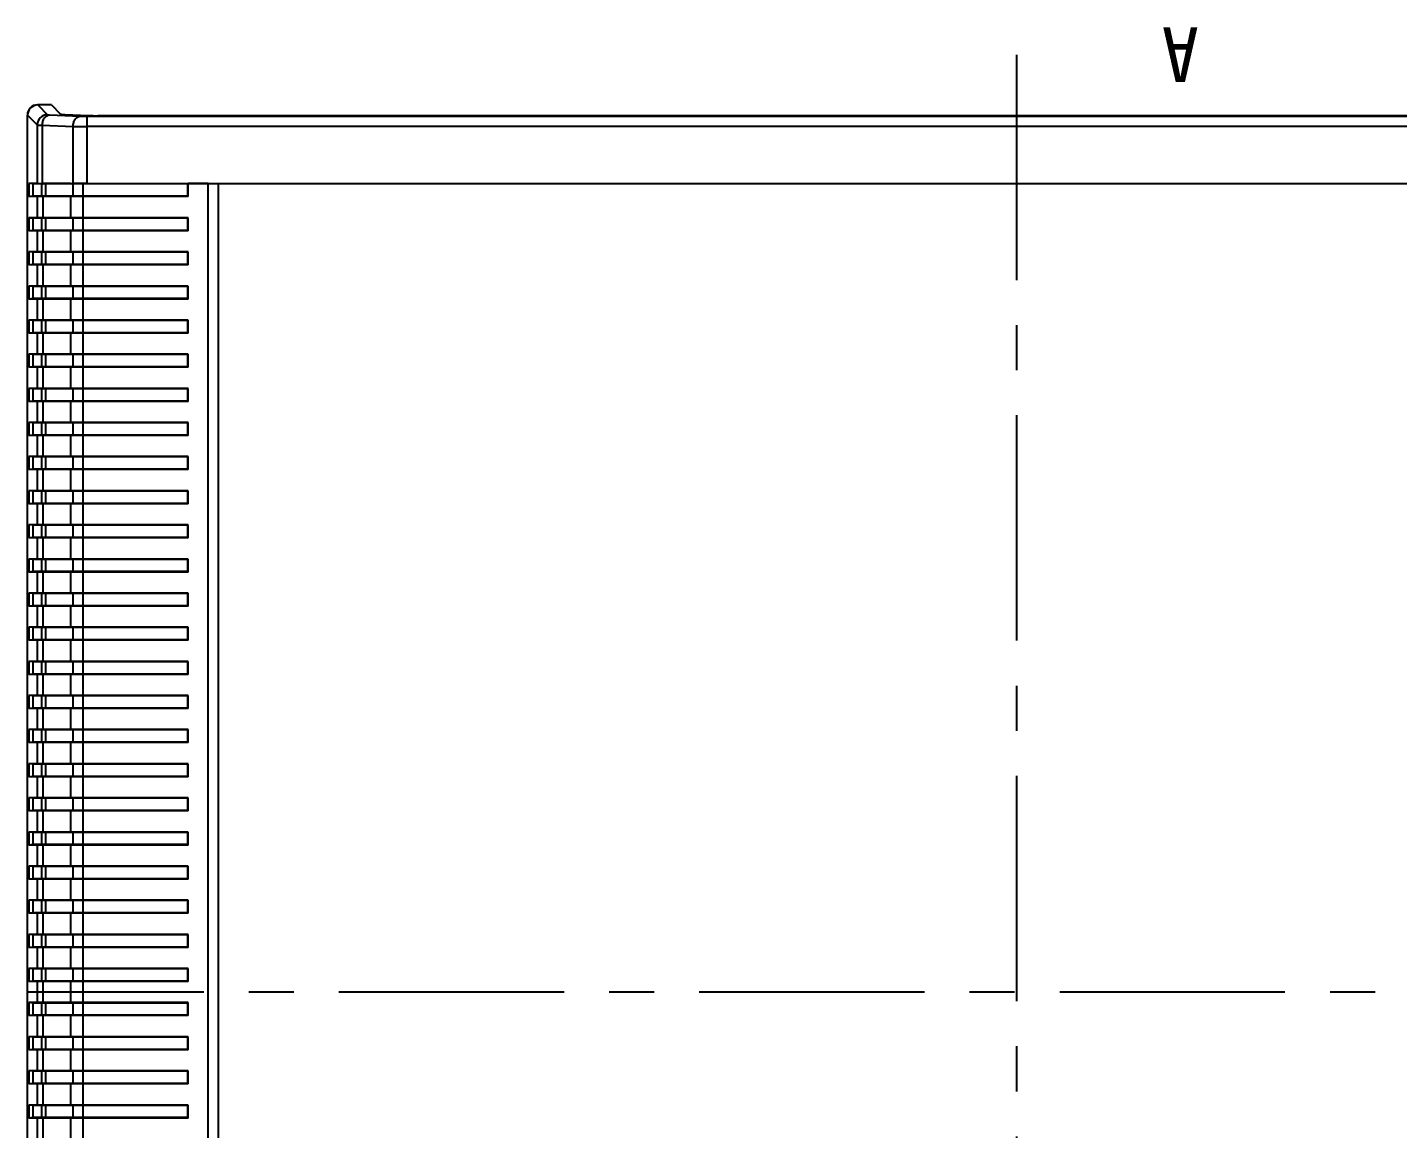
# Model space of a CAD drawing. Header units: millimetres. Extents: x 10368 to 13229, y -13270 to -11269.
# Drawn here: x 11432.6 to 11633.5, y -13098.8 to -12937.4 of the extents above; entities that cross this region are included whole.
import ezdxf
from ezdxf.enums import TextEntityAlignment as Align

# ---------------------------------------------------------------- set-up
doc = ezdxf.new("R2010")
doc.units = ezdxf.units.MM
doc.linetypes.add('CENTER', pattern=[50.8, 31.75, -6.35, 6.35, -6.35])
doc.layers.add('hatch', color=56, linetype='Continuous', lineweight=9)
doc.styles.add('FFS', font='simfang.ttf')

# ---------------------------------------------------------------- blocks, each defined once
blk = doc.blocks.new('u58')
at = {"color": 1, "linetype": 'CENTER', "ltscale": 1.04}
for p, q in [((-502.224, 671.816), (-502.224, 943.226)), ((-647.224, 809.157), (-357.224, 809.157))]:
    blk.add_line(p, q, dxfattribs=at)
at = {"color": 7, "linetype": 'Continuous'}
for p, q in [((-357.246, 937.636), (-357.246, 680.677)), ((-357.224, 937.658), (-357.224, 680.655)), ((-385.224, 927.557), (-385.224, 690.757)), ((-383.724, 927.609), (-383.724, 690.704)), ((-365.33, 690.676), (-365.33, 927.638)), ((-363.532, 827.609), (-363.532, 830.704)), ((-359.474, 827.609), (-359.474, 830.704)), ((-358.675, 827.609), (-358.675, 830.704)), ((-380.777, 827.609), (-380.777, 825.704)), ((-380.777, 827.609), (-380.724, 827.557)), ((-380.777, 827.609), (-359.474, 827.609)), ((-380.724, 827.557), (-380.724, 825.757)), ((-380.724, 827.557), (-358.043, 827.557)), ((-363.532, 827.609), (-363.947, 827.557)), ((-363.947, 827.557), (-363.947, 825.757)), ((-359.474, 827.609), (-359.889, 827.557)), ((-359.889, 825.757), (-359.889, 827.557)), ((-359.474, 827.609), (-358.675, 827.609)), ((-358.675, 827.609), (-359.274, 827.557)), ((-359.274, 825.757), (-359.274, 827.557)), ((-358.675, 827.609), (-357.443, 827.609)), ((-358.043, 827.557), (-357.443, 827.609)), ((-358.043, 825.757), (-358.043, 827.557)), ((-357.443, 825.704), (-357.443, 827.609)), ((-380.724, 825.757), (-380.777, 825.704)), ((-380.777, 825.704), (-359.474, 825.704)), ((-380.724, 825.757), (-358.043, 825.757)), ((-363.947, 825.757), (-363.532, 825.704)), ((-363.532, 822.609), (-363.532, 825.704)), ((-359.889, 825.757), (-359.474, 825.704)), ((-359.474, 822.609), (-359.474, 825.704)), ((-359.474, 825.704), (-358.675, 825.704)), ((-359.274, 825.757), (-358.675, 825.704)), ((-358.675, 822.609), (-358.675, 825.704)), ((-358.675, 825.704), (-357.443, 825.704)), ((-358.043, 825.757), (-357.443, 825.704)), ((-380.777, 822.609), (-380.777, 820.704)), ((-380.777, 822.609), (-380.724, 822.557)), ((-380.777, 822.609), (-359.474, 822.609)), ((-380.724, 822.557), (-380.724, 820.757)), ((-380.724, 822.557), (-358.043, 822.557)), ((-363.532, 822.609), (-363.947, 822.557)), ((-363.947, 822.557), (-363.947, 820.757)), ((-359.474, 822.609), (-359.889, 822.557)), ((-359.889, 820.757), (-359.889, 822.557)), ((-359.474, 822.609), (-358.675, 822.609)), ((-358.675, 822.609), (-359.274, 822.557)), ((-359.274, 820.757), (-359.274, 822.557)), ((-358.675, 822.609), (-357.443, 822.609)), ((-358.043, 822.557), (-357.443, 822.609)), ((-358.043, 820.757), (-358.043, 822.557)), ((-357.443, 820.704), (-357.443, 822.609)), ((-380.724, 820.757), (-380.777, 820.704)), ((-380.777, 820.704), (-359.474, 820.704)), ((-380.724, 820.757), (-358.043, 820.757)), ((-363.947, 820.757), (-363.532, 820.704)), ((-363.532, 817.609), (-363.532, 820.704)), ((-359.889, 820.757), (-359.474, 820.704)), ((-359.474, 817.609), (-359.474, 820.704)), ((-359.474, 820.704), (-358.675, 820.704)), ((-359.274, 820.757), (-358.675, 820.704)), ((-358.675, 817.609), (-358.675, 820.704)), ((-358.675, 820.704), (-357.443, 820.704)), ((-358.043, 820.757), (-357.443, 820.704)), ((-380.777, 817.609), (-380.777, 815.704)), ((-380.777, 817.609), (-380.724, 817.557)), ((-380.777, 817.609), (-359.474, 817.609)), ((-380.724, 817.557), (-380.724, 815.757)), ((-380.724, 817.557), (-358.043, 817.557)), ((-363.532, 817.609), (-363.947, 817.557)), ((-363.947, 817.557), (-363.947, 815.757)), ((-359.474, 817.609), (-359.889, 817.557)), ((-359.889, 815.757), (-359.889, 817.557)), ((-359.474, 817.609), (-358.675, 817.609)), ((-358.675, 817.609), (-359.274, 817.557)), ((-359.274, 815.757), (-359.274, 817.557)), ((-358.675, 817.609), (-357.443, 817.609)), ((-358.043, 817.557), (-357.443, 817.609)), ((-358.043, 815.757), (-358.043, 817.557)), ((-357.443, 815.704), (-357.443, 817.609)), ((-380.724, 815.757), (-380.777, 815.704)), ((-380.777, 815.704), (-359.474, 815.704)), ((-380.724, 815.757), (-358.043, 815.757)), ((-363.947, 815.757), (-363.532, 815.704)), ((-363.532, 812.609), (-363.532, 815.704)), ((-359.889, 815.757), (-359.474, 815.704)), ((-359.474, 812.609), (-359.474, 815.704)), ((-359.474, 815.704), (-358.675, 815.704)), ((-359.274, 815.757), (-358.675, 815.704)), ((-358.675, 812.609), (-358.675, 815.704)), ((-358.675, 815.704), (-357.443, 815.704)), ((-358.043, 815.757), (-357.443, 815.704)), ((-380.777, 812.609), (-380.777, 810.704)), ((-380.777, 812.609), (-380.724, 812.557)), ((-380.777, 812.609), (-359.474, 812.609)), ((-380.724, 812.557), (-380.724, 810.757)), ((-380.724, 812.557), (-358.043, 812.557)), ((-363.532, 812.609), (-363.947, 812.557)), ((-363.947, 812.557), (-363.947, 810.757)), ((-359.474, 812.609), (-359.889, 812.557)), ((-359.889, 810.757), (-359.889, 812.557)), ((-359.474, 812.609), (-358.675, 812.609)), ((-358.675, 812.609), (-359.274, 812.557)), ((-359.274, 810.757), (-359.274, 812.557)), ((-358.675, 812.609), (-357.443, 812.609)), ((-358.043, 812.557), (-357.443, 812.609)), ((-358.043, 810.757), (-358.043, 812.557)), ((-357.443, 810.704), (-357.443, 812.609)), ((-380.724, 810.757), (-380.777, 810.704)), ((-380.777, 810.704), (-359.474, 810.704)), ((-380.724, 810.757), (-358.043, 810.757)), ((-363.947, 810.757), (-363.532, 810.704)), ((-363.532, 807.609), (-363.532, 810.704)), ((-359.889, 810.757), (-359.474, 810.704)), ((-359.474, 807.609), (-359.474, 810.704)), ((-359.474, 810.704), (-358.675, 810.704)), ((-359.274, 810.757), (-358.675, 810.704)), ((-358.675, 807.609), (-358.675, 810.704)), ((-358.675, 810.704), (-357.443, 810.704)), ((-358.043, 810.757), (-357.443, 810.704)), ((-380.777, 807.609), (-380.777, 805.704)), ((-380.777, 807.609), (-380.724, 807.557)), ((-380.777, 807.609), (-359.474, 807.609)), ((-380.724, 807.557), (-380.724, 805.757)), ((-380.724, 807.557), (-358.043, 807.557)), ((-363.532, 807.609), (-363.947, 807.557)), ((-363.947, 807.557), (-363.947, 805.757)), ((-359.474, 807.609), (-359.889, 807.557)), ((-359.889, 805.757), (-359.889, 807.557)), ((-359.474, 807.609), (-358.675, 807.609)), ((-358.675, 807.609), (-359.274, 807.557)), ((-359.274, 805.757), (-359.274, 807.557)), ((-358.675, 807.609), (-357.443, 807.609)), ((-358.043, 807.557), (-357.443, 807.609)), ((-358.043, 805.757), (-358.043, 807.557)), ((-357.443, 805.704), (-357.443, 807.609)), ((-380.724, 805.757), (-380.777, 805.704)), ((-380.777, 805.704), (-359.474, 805.704)), ((-380.724, 805.757), (-358.043, 805.757)), ((-363.947, 805.757), (-363.532, 805.704)), ((-363.532, 802.609), (-363.532, 805.704)), ((-359.889, 805.757), (-359.474, 805.704)), ((-359.474, 802.609), (-359.474, 805.704)), ((-359.474, 805.704), (-358.675, 805.704)), ((-359.274, 805.757), (-358.675, 805.704)), ((-358.675, 802.609), (-358.675, 805.704)), ((-358.675, 805.704), (-357.443, 805.704)), ((-358.043, 805.757), (-357.443, 805.704)), ((-380.777, 802.609), (-380.777, 800.704)), ((-380.777, 802.609), (-380.724, 802.557)), ((-380.777, 802.609), (-359.474, 802.609)), ((-380.724, 802.557), (-380.724, 800.757)), ((-380.724, 802.557), (-358.043, 802.557)), ((-363.532, 802.609), (-363.947, 802.557)), ((-363.947, 802.557), (-363.947, 800.757)), ((-359.474, 802.609), (-359.889, 802.557)), ((-359.889, 800.757), (-359.889, 802.557)), ((-359.474, 802.609), (-358.675, 802.609)), ((-358.675, 802.609), (-359.274, 802.557)), ((-359.274, 800.757), (-359.274, 802.557)), ((-358.675, 802.609), (-357.443, 802.609)), ((-358.043, 802.557), (-357.443, 802.609)), ((-358.043, 800.757), (-358.043, 802.557)), ((-357.443, 800.704), (-357.443, 802.609)), ((-380.724, 800.757), (-380.777, 800.704)), ((-380.777, 800.704), (-359.474, 800.704)), ((-380.724, 800.757), (-358.043, 800.757)), ((-363.947, 800.757), (-363.532, 800.704)), ((-363.532, 797.609), (-363.532, 800.704)), ((-359.889, 800.757), (-359.474, 800.704)), ((-359.474, 797.609), (-359.474, 800.704)), ((-359.474, 800.704), (-358.675, 800.704)), ((-359.274, 800.757), (-358.675, 800.704)), ((-358.675, 797.609), (-358.675, 800.704)), ((-358.675, 800.704), (-357.443, 800.704)), ((-358.043, 800.757), (-357.443, 800.704)), ((-380.777, 797.609), (-380.777, 795.704)), ((-380.777, 797.609), (-380.724, 797.557)), ((-380.777, 797.609), (-359.474, 797.609)), ((-380.724, 797.557), (-380.724, 795.757)), ((-380.724, 797.557), (-358.043, 797.557)), ((-363.532, 797.609), (-363.947, 797.557)), ((-363.947, 797.557), (-363.947, 795.757)), ((-359.474, 797.609), (-359.889, 797.557)), ((-359.889, 795.757), (-359.889, 797.557)), ((-359.474, 797.609), (-358.675, 797.609)), ((-358.675, 797.609), (-359.274, 797.557)), ((-359.274, 795.757), (-359.274, 797.557)), ((-358.675, 797.609), (-357.443, 797.609)), ((-358.043, 797.557), (-357.443, 797.609)), ((-358.043, 795.757), (-358.043, 797.557)), ((-357.443, 795.704), (-357.443, 797.609)), ((-380.724, 795.757), (-380.777, 795.704)), ((-380.777, 795.704), (-359.474, 795.704)), ((-380.724, 795.757), (-358.043, 795.757)), ((-363.947, 795.757), (-363.532, 795.704)), ((-363.532, 792.609), (-363.532, 795.704)), ((-359.889, 795.757), (-359.474, 795.704)), ((-359.474, 792.609), (-359.474, 795.704)), ((-359.474, 795.704), (-358.675, 795.704)), ((-359.274, 795.757), (-358.675, 795.704)), ((-358.675, 792.609), (-358.675, 795.704)), ((-358.675, 795.704), (-357.443, 795.704)), ((-358.043, 795.757), (-357.443, 795.704)), ((-380.777, 792.609), (-380.777, 790.704)), ((-380.777, 792.609), (-380.724, 792.557)), ((-380.777, 792.609), (-359.474, 792.609)), ((-380.724, 792.557), (-380.724, 790.757)), ((-380.724, 792.557), (-358.043, 792.557)), ((-363.532, 792.609), (-363.947, 792.557)), ((-363.947, 792.557), (-363.947, 790.757)), ((-359.474, 792.609), (-359.889, 792.557)), ((-359.889, 790.757), (-359.889, 792.557)), ((-359.474, 792.609), (-358.675, 792.609)), ((-358.675, 792.609), (-359.274, 792.557)), ((-359.274, 790.757), (-359.274, 792.557)), ((-358.675, 792.609), (-357.443, 792.609)), ((-358.043, 792.557), (-357.443, 792.609)), ((-358.043, 790.757), (-358.043, 792.557)), ((-357.443, 790.704), (-357.443, 792.609)), ((-380.724, 790.757), (-380.777, 790.704)), ((-380.777, 790.704), (-359.474, 790.704)), ((-380.724, 790.757), (-358.043, 790.757)), ((-363.947, 790.757), (-363.532, 790.704)), ((-363.532, 787.609), (-363.532, 790.704)), ((-359.889, 790.757), (-359.474, 790.704)), ((-359.474, 787.609), (-359.474, 790.704)), ((-359.474, 790.704), (-358.675, 790.704)), ((-359.274, 790.757), (-358.675, 790.704)), ((-358.675, 787.609), (-358.675, 790.704)), ((-358.675, 790.704), (-357.443, 790.704)), ((-358.043, 790.757), (-357.443, 790.704)), ((-380.777, 787.609), (-380.777, 785.704)), ((-380.777, 787.609), (-380.724, 787.557)), ((-380.777, 787.609), (-359.474, 787.609)), ((-380.724, 787.557), (-380.724, 785.757)), ((-380.724, 787.557), (-358.043, 787.557)), ((-363.532, 787.609), (-363.947, 787.557)), ((-363.947, 787.557), (-363.947, 785.757)), ((-359.474, 787.609), (-359.889, 787.557)), ((-359.889, 785.757), (-359.889, 787.557)), ((-359.474, 787.609), (-358.675, 787.609)), ((-358.675, 787.609), (-359.274, 787.557)), ((-359.274, 785.757), (-359.274, 787.557)), ((-358.675, 787.609), (-357.443, 787.609)), ((-358.043, 787.557), (-357.443, 787.609)), ((-358.043, 785.757), (-358.043, 787.557)), ((-357.443, 785.704), (-357.443, 787.609)), ((-380.724, 785.757), (-380.777, 785.704)), ((-380.777, 785.704), (-359.474, 785.704)), ((-380.724, 785.757), (-358.043, 785.757)), ((-363.947, 785.757), (-363.532, 785.704)), ((-363.532, 782.609), (-363.532, 785.704)), ((-359.889, 785.757), (-359.474, 785.704)), ((-359.474, 782.609), (-359.474, 785.704)), ((-359.474, 785.704), (-358.675, 785.704)), ((-359.274, 785.757), (-358.675, 785.704)), ((-358.675, 782.609), (-358.675, 785.704)), ((-358.675, 785.704), (-357.443, 785.704)), ((-358.043, 785.757), (-357.443, 785.704)), ((-380.777, 782.609), (-380.777, 780.704)), ((-380.777, 782.609), (-380.724, 782.557)), ((-380.777, 782.609), (-359.474, 782.609)), ((-380.724, 782.557), (-380.724, 780.757)), ((-380.724, 782.557), (-358.043, 782.557)), ((-363.532, 782.609), (-363.947, 782.557)), ((-363.947, 782.557), (-363.947, 780.757)), ((-359.474, 782.609), (-359.889, 782.557)), ((-359.889, 780.757), (-359.889, 782.557)), ((-359.474, 782.609), (-358.675, 782.609)), ((-358.675, 782.609), (-359.274, 782.557)), ((-359.274, 780.757), (-359.274, 782.557)), ((-358.675, 782.609), (-357.443, 782.609)), ((-358.043, 782.557), (-357.443, 782.609)), ((-358.043, 780.757), (-358.043, 782.557)), ((-357.443, 780.704), (-357.443, 782.609)), ((-380.724, 780.757), (-380.777, 780.704)), ((-380.777, 780.704), (-359.474, 780.704)), ((-380.724, 780.757), (-358.043, 780.757)), ((-363.947, 780.757), (-363.532, 780.704)), ((-363.532, 777.609), (-363.532, 780.704)), ((-359.889, 780.757), (-359.474, 780.704)), ((-359.474, 777.609), (-359.474, 780.704)), ((-359.474, 780.704), (-358.675, 780.704)), ((-359.274, 780.757), (-358.675, 780.704)), ((-358.675, 777.609), (-358.675, 780.704)), ((-358.675, 780.704), (-357.443, 780.704)), ((-358.043, 780.757), (-357.443, 780.704)), ((-380.777, 777.609), (-380.777, 775.704)), ((-380.777, 777.609), (-380.724, 777.557)), ((-380.777, 777.609), (-359.474, 777.609)), ((-380.724, 777.557), (-380.724, 775.757)), ((-380.724, 777.557), (-358.043, 777.557)), ((-363.532, 777.609), (-363.947, 777.557)), ((-363.947, 777.557), (-363.947, 775.757)), ((-359.474, 777.609), (-359.889, 777.557)), ((-359.889, 775.757), (-359.889, 777.557)), ((-359.474, 777.609), (-358.675, 777.609)), ((-358.675, 777.609), (-359.274, 777.557)), ((-359.274, 775.757), (-359.274, 777.557)), ((-358.675, 777.609), (-357.443, 777.609)), ((-358.043, 777.557), (-357.443, 777.609)), ((-358.043, 775.757), (-358.043, 777.557)), ((-357.443, 775.704), (-357.443, 777.609)), ((-380.724, 775.757), (-380.777, 775.704)), ((-380.777, 775.704), (-359.474, 775.704)), ((-380.724, 775.757), (-358.043, 775.757)), ((-363.947, 775.757), (-363.532, 775.704)), ((-363.532, 772.609), (-363.532, 775.704)), ((-359.889, 775.757), (-359.474, 775.704)), ((-359.474, 772.609), (-359.474, 775.704)), ((-359.474, 775.704), (-358.675, 775.704)), ((-359.274, 775.757), (-358.675, 775.704)), ((-358.675, 772.609), (-358.675, 775.704)), ((-358.675, 775.704), (-357.443, 775.704)), ((-358.043, 775.757), (-357.443, 775.704)), ((-380.777, 772.609), (-380.777, 770.704)), ((-380.777, 772.609), (-380.724, 772.557)), ((-380.777, 772.609), (-359.474, 772.609)), ((-380.724, 772.557), (-380.724, 770.757)), ((-380.724, 772.557), (-358.043, 772.557)), ((-363.532, 772.609), (-363.947, 772.557)), ((-363.947, 772.557), (-363.947, 770.757)), ((-359.474, 772.609), (-359.889, 772.557)), ((-359.889, 770.757), (-359.889, 772.557)), ((-359.474, 772.609), (-358.675, 772.609)), ((-358.675, 772.609), (-359.274, 772.557)), ((-359.274, 770.757), (-359.274, 772.557)), ((-358.675, 772.609), (-357.443, 772.609)), ((-358.043, 772.557), (-357.443, 772.609)), ((-358.043, 770.757), (-358.043, 772.557)), ((-357.443, 770.704), (-357.443, 772.609)), ((-380.724, 770.757), (-380.777, 770.704)), ((-380.777, 770.704), (-359.474, 770.704)), ((-380.724, 770.757), (-358.043, 770.757)), ((-363.947, 770.757), (-363.532, 770.704)), ((-363.532, 767.609), (-363.532, 770.704)), ((-359.889, 770.757), (-359.474, 770.704)), ((-359.474, 767.609), (-359.474, 770.704)), ((-359.474, 770.704), (-358.675, 770.704)), ((-359.274, 770.757), (-358.675, 770.704)), ((-358.675, 767.609), (-358.675, 770.704)), ((-358.675, 770.704), (-357.443, 770.704)), ((-358.043, 770.757), (-357.443, 770.704)), ((-380.777, 767.609), (-380.777, 765.704)), ((-380.777, 767.609), (-380.724, 767.557)), ((-380.777, 767.609), (-359.474, 767.609)), ((-380.724, 767.557), (-380.724, 765.757)), ((-380.724, 767.557), (-358.043, 767.557)), ((-363.532, 767.609), (-363.947, 767.557)), ((-363.947, 767.557), (-363.947, 765.757)), ((-359.474, 767.609), (-359.889, 767.557)), ((-359.889, 765.757), (-359.889, 767.557)), ((-359.474, 767.609), (-358.675, 767.609)), ((-358.675, 767.609), (-359.274, 767.557)), ((-359.274, 765.757), (-359.274, 767.557)), ((-358.675, 767.609), (-357.443, 767.609)), ((-358.043, 767.557), (-357.443, 767.609)), ((-358.043, 765.757), (-358.043, 767.557)), ((-357.443, 765.704), (-357.443, 767.609)), ((-380.724, 765.757), (-380.777, 765.704)), ((-380.777, 765.704), (-359.474, 765.704)), ((-380.724, 765.757), (-358.043, 765.757)), ((-363.947, 765.757), (-363.532, 765.704)), ((-363.532, 762.609), (-363.532, 765.704)), ((-359.889, 765.757), (-359.474, 765.704)), ((-359.474, 762.609), (-359.474, 765.704)), ((-359.474, 765.704), (-358.675, 765.704)), ((-359.274, 765.757), (-358.675, 765.704)), ((-358.675, 762.609), (-358.675, 765.704)), ((-358.675, 765.704), (-357.443, 765.704)), ((-358.043, 765.757), (-357.443, 765.704)), ((-380.777, 762.609), (-380.777, 760.704)), ((-380.777, 762.609), (-380.724, 762.557)), ((-380.777, 762.609), (-359.474, 762.609)), ((-380.724, 762.557), (-380.724, 760.757)), ((-380.724, 762.557), (-358.043, 762.557)), ((-363.532, 762.609), (-363.947, 762.557)), ((-363.947, 762.557), (-363.947, 760.757)), ((-359.474, 762.609), (-359.889, 762.557)), ((-359.889, 760.757), (-359.889, 762.557)), ((-359.474, 762.609), (-358.675, 762.609)), ((-358.675, 762.609), (-359.274, 762.557)), ((-359.274, 760.757), (-359.274, 762.557)), ((-358.675, 762.609), (-357.443, 762.609)), ((-358.043, 762.557), (-357.443, 762.609)), ((-358.043, 760.757), (-358.043, 762.557)), ((-357.443, 760.704), (-357.443, 762.609)), ((-380.724, 760.757), (-380.777, 760.704)), ((-380.777, 760.704), (-359.474, 760.704)), ((-380.724, 760.757), (-358.043, 760.757)), ((-363.947, 760.757), (-363.532, 760.704)), ((-363.532, 757.609), (-363.532, 760.704)), ((-359.889, 760.757), (-359.474, 760.704)), ((-359.474, 757.609), (-359.474, 760.704)), ((-359.474, 760.704), (-358.675, 760.704)), ((-359.274, 760.757), (-358.675, 760.704)), ((-358.675, 757.609), (-358.675, 760.704)), ((-358.675, 760.704), (-357.443, 760.704)), ((-358.043, 760.757), (-357.443, 760.704)), ((-380.777, 757.609), (-380.777, 755.704)), ((-380.777, 757.609), (-380.724, 757.557)), ((-380.777, 757.609), (-359.474, 757.609)), ((-380.724, 757.557), (-380.724, 755.757)), ((-380.724, 757.557), (-358.043, 757.557)), ((-363.532, 757.609), (-363.947, 757.557)), ((-363.947, 757.557), (-363.947, 755.757)), ((-359.474, 757.609), (-359.889, 757.557)), ((-359.889, 755.757), (-359.889, 757.557)), ((-359.474, 757.609), (-358.675, 757.609)), ((-358.675, 757.609), (-359.274, 757.557)), ((-359.274, 755.757), (-359.274, 757.557)), ((-358.675, 757.609), (-357.443, 757.609)), ((-358.043, 757.557), (-357.443, 757.609)), ((-358.043, 755.757), (-358.043, 757.557)), ((-357.443, 755.704), (-357.443, 757.609)), ((-380.724, 755.757), (-380.777, 755.704)), ((-380.777, 755.704), (-359.474, 755.704)), ((-380.724, 755.757), (-358.043, 755.757)), ((-363.947, 755.757), (-363.532, 755.704)), ((-363.532, 752.609), (-363.532, 755.704)), ((-359.889, 755.757), (-359.474, 755.704)), ((-359.474, 752.609), (-359.474, 755.704)), ((-359.474, 755.704), (-358.675, 755.704)), ((-359.274, 755.757), (-358.675, 755.704)), ((-358.675, 752.609), (-358.675, 755.704)), ((-358.675, 755.704), (-357.443, 755.704)), ((-358.043, 755.757), (-357.443, 755.704)), ((-380.777, 752.609), (-380.777, 750.704)), ((-380.777, 752.609), (-380.724, 752.557)), ((-380.777, 752.609), (-359.474, 752.609)), ((-380.724, 752.557), (-380.724, 750.757)), ((-380.724, 752.557), (-358.043, 752.557)), ((-363.532, 752.609), (-363.947, 752.557)), ((-363.947, 752.557), (-363.947, 750.757)), ((-359.474, 752.609), (-359.889, 752.557)), ((-359.889, 750.757), (-359.889, 752.557)), ((-359.474, 752.609), (-358.675, 752.609)), ((-358.675, 752.609), (-359.274, 752.557)), ((-359.274, 750.757), (-359.274, 752.557)), ((-358.675, 752.609), (-357.443, 752.609)), ((-358.043, 752.557), (-357.443, 752.609)), ((-358.043, 750.757), (-358.043, 752.557)), ((-357.443, 750.704), (-357.443, 752.609)), ((-380.724, 750.757), (-380.777, 750.704)), ((-380.777, 750.704), (-359.474, 750.704)), ((-380.724, 750.757), (-358.043, 750.757)), ((-363.947, 750.757), (-363.532, 750.704)), ((-363.532, 747.609), (-363.532, 750.704)), ((-359.889, 750.757), (-359.474, 750.704)), ((-359.474, 747.609), (-359.474, 750.704)), ((-359.474, 750.704), (-358.675, 750.704)), ((-359.274, 750.757), (-358.675, 750.704)), ((-358.675, 747.609), (-358.675, 750.704)), ((-358.675, 750.704), (-357.443, 750.704)), ((-358.043, 750.757), (-357.443, 750.704)), ((-380.777, 747.609), (-380.777, 745.704)), ((-380.777, 747.609), (-380.724, 747.557)), ((-380.777, 747.609), (-359.474, 747.609)), ((-380.724, 747.557), (-380.724, 745.757)), ((-380.724, 747.557), (-358.043, 747.557)), ((-363.532, 747.609), (-363.947, 747.557)), ((-363.947, 747.557), (-363.947, 745.757)), ((-359.474, 747.609), (-359.889, 747.557)), ((-359.889, 745.757), (-359.889, 747.557)), ((-359.474, 747.609), (-358.675, 747.609)), ((-358.675, 747.609), (-359.274, 747.557)), ((-359.274, 745.757), (-359.274, 747.557)), ((-358.675, 747.609), (-357.443, 747.609)), ((-358.043, 747.557), (-357.443, 747.609)), ((-358.043, 745.757), (-358.043, 747.557)), ((-357.443, 745.704), (-357.443, 747.609)), ((-380.724, 745.757), (-380.777, 745.704)), ((-380.777, 745.704), (-359.474, 745.704)), ((-380.724, 745.757), (-358.043, 745.757)), ((-363.947, 745.757), (-363.532, 745.704)), ((-363.532, 742.609), (-363.532, 745.704)), ((-359.889, 745.757), (-359.474, 745.704)), ((-359.474, 742.609), (-359.474, 745.704)), ((-359.474, 745.704), (-358.675, 745.704)), ((-359.274, 745.757), (-358.675, 745.704)), ((-358.675, 742.609), (-358.675, 745.704)), ((-358.675, 745.704), (-357.443, 745.704)), ((-358.043, 745.757), (-357.443, 745.704)), ((-380.777, 742.609), (-380.777, 740.704)), ((-380.777, 742.609), (-380.724, 742.557)), ((-380.777, 742.609), (-359.474, 742.609)), ((-380.724, 742.557), (-380.724, 740.757)), ((-380.724, 742.557), (-358.043, 742.557)), ((-363.532, 742.609), (-363.947, 742.557)), ((-363.947, 742.557), (-363.947, 740.757)), ((-359.474, 742.609), (-359.889, 742.557)), ((-359.889, 740.757), (-359.889, 742.557)), ((-359.474, 742.609), (-358.675, 742.609)), ((-358.675, 742.609), (-359.274, 742.557)), ((-359.274, 740.757), (-359.274, 742.557)), ((-358.675, 742.609), (-357.443, 742.609)), ((-358.043, 742.557), (-357.443, 742.609)), ((-358.043, 740.757), (-358.043, 742.557)), ((-357.443, 740.704), (-357.443, 742.609)), ((-380.724, 740.757), (-380.777, 740.704)), ((-380.777, 740.704), (-359.474, 740.704)), ((-380.724, 740.757), (-358.043, 740.757)), ((-363.947, 740.757), (-363.532, 740.704)), ((-363.532, 737.609), (-363.532, 740.704)), ((-359.889, 740.757), (-359.474, 740.704)), ((-359.474, 737.609), (-359.474, 740.704)), ((-359.474, 740.704), (-358.675, 740.704)), ((-359.274, 740.757), (-358.675, 740.704)), ((-358.675, 737.609), (-358.675, 740.704)), ((-358.675, 740.704), (-357.443, 740.704)), ((-358.043, 740.757), (-357.443, 740.704)), ((-380.777, 737.609), (-380.777, 735.704)), ((-380.777, 737.609), (-380.724, 737.557)), ((-380.777, 737.609), (-359.474, 737.609)), ((-380.724, 737.557), (-380.724, 735.757)), ((-380.724, 737.557), (-358.043, 737.557)), ((-363.532, 737.609), (-363.947, 737.557)), ((-363.947, 737.557), (-363.947, 735.757)), ((-359.474, 737.609), (-359.889, 737.557)), ((-359.889, 735.757), (-359.889, 737.557)), ((-359.474, 737.609), (-358.675, 737.609)), ((-358.675, 737.609), (-359.274, 737.557)), ((-359.274, 735.757), (-359.274, 737.557)), ((-358.675, 737.609), (-357.443, 737.609)), ((-358.043, 737.557), (-357.443, 737.609)), ((-358.043, 735.757), (-358.043, 737.557)), ((-357.443, 735.704), (-357.443, 737.609)), ((-380.724, 735.757), (-380.777, 735.704)), ((-380.777, 735.704), (-359.474, 735.704)), ((-380.724, 735.757), (-358.043, 735.757)), ((-363.947, 735.757), (-363.532, 735.704)), ((-363.532, 732.609), (-363.532, 735.704)), ((-359.889, 735.757), (-359.474, 735.704)), ((-359.474, 732.609), (-359.474, 735.704)), ((-359.474, 735.704), (-358.675, 735.704)), ((-359.274, 735.757), (-358.675, 735.704)), ((-358.675, 732.609), (-358.675, 735.704)), ((-358.675, 735.704), (-357.443, 735.704)), ((-358.043, 735.757), (-357.443, 735.704)), ((-380.777, 732.609), (-380.777, 730.704)), ((-380.777, 732.609), (-380.724, 732.557)), ((-380.777, 732.609), (-359.474, 732.609)), ((-380.724, 732.557), (-380.724, 730.757)), ((-380.724, 732.557), (-358.043, 732.557)), ((-363.532, 732.609), (-363.947, 732.557)), ((-363.947, 732.557), (-363.947, 730.757)), ((-359.474, 732.609), (-359.889, 732.557)), ((-359.889, 730.757), (-359.889, 732.557)), ((-359.474, 732.609), (-358.675, 732.609)), ((-358.675, 732.609), (-359.274, 732.557)), ((-359.274, 730.757), (-359.274, 732.557)), ((-358.675, 732.609), (-357.443, 732.609)), ((-358.043, 732.557), (-357.443, 732.609)), ((-358.043, 730.757), (-358.043, 732.557)), ((-357.443, 730.704), (-357.443, 732.609)), ((-380.724, 730.757), (-380.777, 730.704)), ((-380.777, 730.704), (-359.474, 730.704)), ((-380.724, 730.757), (-358.043, 730.757)), ((-363.947, 730.757), (-363.532, 730.704)), ((-363.532, 727.609), (-363.532, 730.704)), ((-359.889, 730.757), (-359.474, 730.704)), ((-359.474, 727.609), (-359.474, 730.704)), ((-359.474, 730.704), (-358.675, 730.704)), ((-359.274, 730.757), (-358.675, 730.704)), ((-358.675, 727.609), (-358.675, 730.704)), ((-358.675, 730.704), (-357.443, 730.704)), ((-358.043, 730.757), (-357.443, 730.704)), ((-380.777, 727.609), (-380.777, 725.704)), ((-380.777, 727.609), (-380.724, 727.557)), ((-380.777, 727.609), (-359.474, 727.609)), ((-380.724, 727.557), (-380.724, 725.757)), ((-380.724, 727.557), (-358.043, 727.557)), ((-363.532, 727.609), (-363.947, 727.557)), ((-363.947, 727.557), (-363.947, 725.757)), ((-359.474, 727.609), (-359.889, 727.557)), ((-359.889, 725.757), (-359.889, 727.557)), ((-359.474, 727.609), (-358.675, 727.609)), ((-358.675, 727.609), (-359.274, 727.557)), ((-359.274, 725.757), (-359.274, 727.557)), ((-358.675, 727.609), (-357.443, 727.609)), ((-358.043, 727.557), (-357.443, 727.609)), ((-358.043, 725.757), (-358.043, 727.557)), ((-357.443, 725.704), (-357.443, 727.609)), ((-380.724, 725.757), (-380.777, 725.704)), ((-380.777, 725.704), (-359.474, 725.704)), ((-380.724, 725.757), (-358.043, 725.757)), ((-363.947, 725.757), (-363.532, 725.704)), ((-363.532, 722.609), (-363.532, 725.704)), ((-359.889, 725.757), (-359.474, 725.704)), ((-359.474, 722.609), (-359.474, 725.704)), ((-359.474, 725.704), (-358.675, 725.704)), ((-359.274, 725.757), (-358.675, 725.704)), ((-358.675, 722.609), (-358.675, 725.704)), ((-358.675, 725.704), (-357.443, 725.704)), ((-358.043, 725.757), (-357.443, 725.704)), ((-380.777, 722.609), (-380.777, 720.704)), ((-380.777, 722.609), (-380.724, 722.557)), ((-380.777, 722.609), (-359.474, 722.609)), ((-380.724, 722.557), (-380.724, 720.757)), ((-380.724, 722.557), (-358.043, 722.557)), ((-363.532, 722.609), (-363.947, 722.557)), ((-363.947, 722.557), (-363.947, 720.757)), ((-359.474, 722.609), (-359.889, 722.557)), ((-359.889, 720.757), (-359.889, 722.557)), ((-359.474, 722.609), (-358.675, 722.609)), ((-358.675, 722.609), (-359.274, 722.557)), ((-359.274, 720.757), (-359.274, 722.557)), ((-358.675, 722.609), (-357.443, 722.609)), ((-358.043, 722.557), (-357.443, 722.609)), ((-358.043, 720.757), (-358.043, 722.557)), ((-357.443, 720.704), (-357.443, 722.609)), ((-380.724, 720.757), (-380.777, 720.704)), ((-380.777, 720.704), (-359.474, 720.704)), ((-380.724, 720.757), (-358.043, 720.757)), ((-363.947, 720.757), (-363.532, 720.704)), ((-363.532, 717.609), (-363.532, 720.704)), ((-359.889, 720.757), (-359.474, 720.704)), ((-359.474, 717.609), (-359.474, 720.704)), ((-359.474, 720.704), (-358.675, 720.704)), ((-359.274, 720.757), (-358.675, 720.704)), ((-358.675, 717.609), (-358.675, 720.704)), ((-358.675, 720.704), (-357.443, 720.704)), ((-358.043, 720.757), (-357.443, 720.704)), ((-380.777, 717.609), (-380.777, 715.704)), ((-380.777, 717.609), (-380.724, 717.557)), ((-380.777, 717.609), (-359.474, 717.609)), ((-380.724, 717.557), (-380.724, 715.757)), ((-380.724, 717.557), (-358.043, 717.557)), ((-363.532, 717.609), (-363.947, 717.557)), ((-363.947, 717.557), (-363.947, 715.757)), ((-359.474, 717.609), (-359.889, 717.557)), ((-359.889, 715.757), (-359.889, 717.557)), ((-359.474, 717.609), (-358.675, 717.609)), ((-358.675, 717.609), (-359.274, 717.557)), ((-359.274, 715.757), (-359.274, 717.557)), ((-358.675, 717.609), (-357.443, 717.609)), ((-358.043, 717.557), (-357.443, 717.609)), ((-358.043, 715.757), (-358.043, 717.557)), ((-357.443, 715.704), (-357.443, 717.609)), ((-380.724, 715.757), (-380.777, 715.704)), ((-380.777, 715.704), (-359.474, 715.704)), ((-380.724, 715.757), (-358.043, 715.757)), ((-363.947, 715.757), (-363.532, 715.704)), ((-363.532, 712.609), (-363.532, 715.704)), ((-359.889, 715.757), (-359.474, 715.704)), ((-359.474, 712.609), (-359.474, 715.704)), ((-359.474, 715.704), (-358.675, 715.704)), ((-359.274, 715.757), (-358.675, 715.704)), ((-358.675, 712.609), (-358.675, 715.704)), ((-358.675, 715.704), (-357.443, 715.704)), ((-358.043, 715.757), (-357.443, 715.704)), ((-380.777, 712.609), (-380.777, 710.704)), ((-380.777, 712.609), (-380.724, 712.557)), ((-380.777, 712.609), (-359.474, 712.609)), ((-380.724, 712.557), (-380.724, 710.757)), ((-380.724, 712.557), (-358.043, 712.557)), ((-363.532, 712.609), (-363.947, 712.557)), ((-363.947, 712.557), (-363.947, 710.757)), ((-359.474, 712.609), (-359.889, 712.557)), ((-359.889, 710.757), (-359.889, 712.557)), ((-359.474, 712.609), (-358.675, 712.609)), ((-358.675, 712.609), (-359.274, 712.557)), ((-359.274, 710.757), (-359.274, 712.557)), ((-358.675, 712.609), (-357.443, 712.609)), ((-358.043, 712.557), (-357.443, 712.609)), ((-358.043, 710.757), (-358.043, 712.557)), ((-357.443, 710.704), (-357.443, 712.609)), ((-380.724, 710.757), (-380.777, 710.704)), ((-380.777, 710.704), (-359.474, 710.704)), ((-380.724, 710.757), (-358.043, 710.757)), ((-363.947, 710.757), (-363.532, 710.704)), ((-363.532, 707.609), (-363.532, 710.704)), ((-359.889, 710.757), (-359.474, 710.704)), ((-359.474, 707.609), (-359.474, 710.704)), ((-359.474, 710.704), (-358.675, 710.704)), ((-359.274, 710.757), (-358.675, 710.704)), ((-358.675, 707.609), (-358.675, 710.704)), ((-358.675, 710.704), (-357.443, 710.704)), ((-358.043, 710.757), (-357.443, 710.704)), ((-380.777, 707.609), (-380.777, 705.704)), ((-380.777, 707.609), (-380.724, 707.557)), ((-380.777, 707.609), (-359.474, 707.609)), ((-380.724, 707.557), (-380.724, 705.757)), ((-380.724, 707.557), (-358.043, 707.557)), ((-363.532, 707.609), (-363.947, 707.557)), ((-363.947, 707.557), (-363.947, 705.757)), ((-359.474, 707.609), (-359.889, 707.557)), ((-359.889, 705.757), (-359.889, 707.557)), ((-359.474, 707.609), (-358.675, 707.609)), ((-358.675, 707.609), (-359.274, 707.557)), ((-359.274, 705.757), (-359.274, 707.557)), ((-358.675, 707.609), (-357.443, 707.609)), ((-358.043, 707.557), (-357.443, 707.609)), ((-358.043, 705.757), (-358.043, 707.557)), ((-357.443, 705.704), (-357.443, 707.609)), ((-380.724, 705.757), (-380.777, 705.704)), ((-380.777, 705.704), (-359.474, 705.704)), ((-380.724, 705.757), (-358.043, 705.757)), ((-363.947, 705.757), (-363.532, 705.704)), ((-363.532, 702.609), (-363.532, 705.704)), ((-359.889, 705.757), (-359.474, 705.704)), ((-359.474, 702.609), (-359.474, 705.704)), ((-359.474, 705.704), (-358.675, 705.704)), ((-359.274, 705.757), (-358.675, 705.704)), ((-358.675, 702.609), (-358.675, 705.704)), ((-358.675, 705.704), (-357.443, 705.704)), ((-358.043, 705.757), (-357.443, 705.704)), ((-380.777, 702.609), (-380.777, 700.704)), ((-380.777, 702.609), (-380.724, 702.557)), ((-380.777, 702.609), (-359.474, 702.609)), ((-380.724, 702.557), (-380.724, 700.757)), ((-380.724, 702.557), (-358.043, 702.557)), ((-363.532, 702.609), (-363.947, 702.557)), ((-363.947, 702.557), (-363.947, 700.757)), ((-359.474, 702.609), (-359.889, 702.557)), ((-359.889, 700.757), (-359.889, 702.557)), ((-359.474, 702.609), (-358.675, 702.609)), ((-358.675, 702.609), (-359.274, 702.557)), ((-359.274, 700.757), (-359.274, 702.557)), ((-358.675, 702.609), (-357.443, 702.609)), ((-358.043, 702.557), (-357.443, 702.609)), ((-358.043, 700.757), (-358.043, 702.557)), ((-357.443, 700.704), (-357.443, 702.609)), ((-380.724, 700.757), (-380.777, 700.704)), ((-380.777, 700.704), (-359.474, 700.704)), ((-380.724, 700.757), (-358.043, 700.757)), ((-363.947, 700.757), (-363.532, 700.704)), ((-363.532, 697.609), (-363.532, 700.704)), ((-359.889, 700.757), (-359.474, 700.704)), ((-359.474, 697.609), (-359.474, 700.704)), ((-359.474, 700.704), (-358.675, 700.704)), ((-359.274, 700.757), (-358.675, 700.704)), ((-358.675, 697.609), (-358.675, 700.704)), ((-358.675, 700.704), (-357.443, 700.704)), ((-358.043, 700.757), (-357.443, 700.704)), ((-380.777, 697.609), (-380.777, 695.704)), ((-380.777, 697.609), (-380.724, 697.557)), ((-380.777, 697.609), (-359.474, 697.609)), ((-380.724, 697.557), (-380.724, 695.757)), ((-380.724, 697.557), (-358.043, 697.557)), ((-363.532, 697.609), (-363.947, 697.557)), ((-363.947, 697.557), (-363.947, 695.757)), ((-359.474, 697.609), (-359.889, 697.557)), ((-359.889, 695.757), (-359.889, 697.557)), ((-359.474, 697.609), (-358.675, 697.609)), ((-358.675, 697.609), (-359.274, 697.557)), ((-359.274, 695.757), (-359.274, 697.557)), ((-358.675, 697.609), (-357.443, 697.609)), ((-358.043, 697.557), (-357.443, 697.609)), ((-358.043, 695.757), (-358.043, 697.557)), ((-357.443, 695.704), (-357.443, 697.609)), ((-380.724, 695.757), (-380.777, 695.704)), ((-380.777, 695.704), (-359.474, 695.704)), ((-380.724, 695.757), (-358.043, 695.757)), ((-363.947, 695.757), (-363.532, 695.704)), ((-363.532, 692.609), (-363.532, 695.704)), ((-359.889, 695.757), (-359.474, 695.704)), ((-359.474, 692.609), (-359.474, 695.704)), ((-359.474, 695.704), (-358.675, 695.704)), ((-359.274, 695.757), (-358.675, 695.704)), ((-358.675, 692.609), (-358.675, 695.704)), ((-358.675, 695.704), (-357.443, 695.704)), ((-357.443, 695.704), (-358.043, 695.757)), ((-380.777, 692.609), (-380.777, 690.704)), ((-380.777, 692.609), (-380.724, 692.557)), ((-380.777, 692.609), (-359.474, 692.609)), ((-380.724, 692.557), (-380.724, 690.757)), ((-380.724, 692.557), (-358.043, 692.557)), ((-363.532, 692.609), (-363.947, 692.557)), ((-363.947, 692.557), (-363.947, 690.757)), ((-359.474, 692.609), (-359.889, 692.557)), ((-359.889, 690.757), (-359.889, 692.557)), ((-359.474, 692.609), (-358.675, 692.609)), ((-358.675, 692.609), (-359.274, 692.557)), ((-359.274, 690.757), (-359.274, 692.557)), ((-358.675, 692.609), (-357.443, 692.609)), ((-357.443, 692.609), (-358.043, 692.557)), ((-358.043, 690.757), (-358.043, 692.557)), ((-357.443, 690.704), (-357.443, 692.609)), ((-365.995, 690.669), (-638.454, 690.669)), ((-619.224, 690.757), (-385.224, 690.757)), ((-385.224, 690.757), (-383.724, 690.704)), ((-383.724, 690.704), (-380.777, 690.704)), ((-380.724, 690.757), (-380.777, 690.704)), ((-380.724, 690.757), (-358.043, 690.757)), ((-365.995, 690.669), (-365.995, 680.841)), ((-363.947, 690.757), (-363.574, 690.709)), ((-363.921, 690.706), (-363.921, 682.321)), ((-363.574, 690.709), (-359.516, 690.709)), ((-359.889, 690.757), (-359.516, 690.709)), ((-358.675, 690.704), (-359.413, 690.709)), ((-359.413, 682.133), (-359.413, 690.709)), ((-359.274, 690.757), (-358.675, 690.704)), ((-358.675, 682.106), (-358.675, 690.704)), ((-358.675, 690.704), (-357.443, 690.704)), ((-358.043, 690.757), (-357.443, 690.704)), ((-638.454, 682.339), (-365.995, 682.339)), ((-359.413, 682.133), (-363.921, 682.321)), ((-357.246, 680.677), (-358.675, 682.106)), ((-365.995, 680.841), (-638.454, 680.841)), ((-636.89, 680.75), (-367.559, 680.75)), ((-362.703, 680.581), (-366.175, 680.726)), ((-360.45, 680.634), (-364.958, 680.822)), ((-360.744, 679.179), (-362.087, 680.522)), ((-360.744, 679.179), (-358.745, 679.179)), ((-360.722, 679.157), (-358.723, 679.157)), ((-358.745, 679.179), (-360.174, 680.607))]:
    blk.add_line(p, q, dxfattribs=at)
for centre, radius, start, end in [((-375.768, 1218.309), 527.737, 271.13325, 271.2863), ((-363.573, 675.321), 15.389, 90.00436, 91.29672), ((-359.516, 675.539), 15.171, 89.61218, 89.99988), ((-360.177, 682.109), 1.502, 270.13084, 359.86916)]:
    blk.add_arc(centre, radius, start, end, dxfattribs=at)
for centre, major_axis, ratio, start_param, end_param in [((-365.995, 690.932), (3, 0), 0.0874887, -1.5707963, -1.3472212), ((-358.748, 680.68), (1.063, -1.063), 0.9980992, -0.7844468, 0.7844468), ((-358.726, 680.658), (1.063, -1.063), 0.9980992, -0.7844468, 0.7844468)]:
    blk.add_ellipse(centre, major_axis=major_axis, ratio=ratio, start_param=start_param, end_param=end_param, dxfattribs=at)
for points, start_tangent, end_tangent in [([(-363.921, 682.321), (-364.533, 682.331), (-365.24, 682.337), (-365.995, 682.339)], (-0.9997803, 0.02096), (-1, -0.0000181)), ([(-363.921, 682.321), (-364.009, 681.758), (-364.236, 681.278), (-364.569, 680.95), (-364.958, 680.822)], (-0.0218042, -0.9997623), (-0.9989655, -0.0454749)), ([(-359.413, 682.133), (-359.501, 681.57), (-359.728, 681.089), (-360.061, 680.761), (-360.45, 680.634)], (-0.0218045, -0.9997623), (-0.9989655, -0.0454749)), ([(-358.675, 682.106), (-358.705, 682.111), (-358.771, 682.115), (-358.877, 682.12), (-359.022, 682.125), (-359.202, 682.129), (-359.413, 682.133)], (-0.9362679, 0.3512868), (-0.9998773, 0.0156645)), ([(-366.175, 680.726), (-366.583, 680.739), (-367.054, 680.748), (-367.559, 680.75)], (-0.9991277, 0.0417597), (-1, 0)), ([(-364.958, 680.822), (-365.264, 680.832), (-365.618, 680.838), (-365.995, 680.841)], (-0.9991266, 0.0417858), (-1, -0.000017)), ([(-362.087, 680.522), (-362.173, 680.544), (-362.383, 680.564), (-362.703, 680.581)], (-0.7070819, 0.7071317), (-0.9991276, 0.0417616)), ([(-360.174, 680.607), (-360.21, 680.617), (-360.249, 680.621), (-360.304, 680.626), (-360.371, 680.63), (-360.45, 680.634)], (-0.707179, 0.7070346), (-0.9991277, 0.0417593))]:
    blk.add_spline(points, degree=3, dxfattribs=dict(at, start_tangent=start_tangent, end_tangent=end_tangent))
at = {"layer": 'hatch', "color": 2}
blk.add_lwpolyline([(-502.224, 671.816, 0, 0, 0), (-510.224, 671.816, 2.4, 0, 0), (-518.224, 671.816, 0, 0, 0)], format="xyseb", dxfattribs=at)
at = {"layer": 'hatch', "color": 6, "style": 'FFS'}
blk.add_text('A', height=8, dxfattribs=at).set_placement((-526.224, 671.816), align=Align.MIDDLE)

msp = doc.modelspace()

# ---------------------------------------------------------------- block references
at = {"rotation": 180}
msp.add_blockref('u58', (11075.41, -12269.61), dxfattribs=at)

doc.saveas('drawing.dxf')
